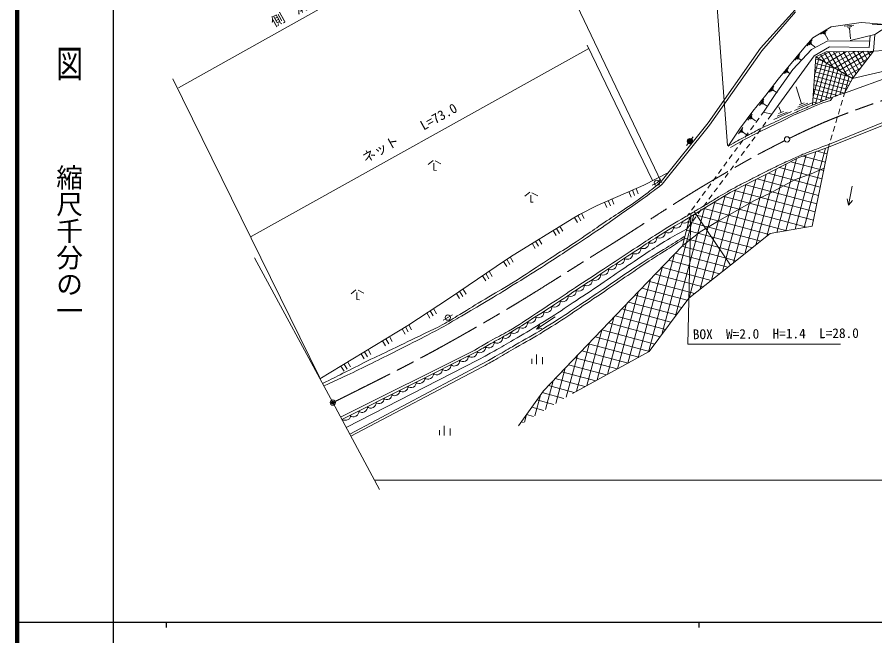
# Model space of a CAD drawing. Units: millimetres, scale not verified. Extents: x 40000 to 680000, y 20000 to 380000.
# Drawn here: x 40000 to 201012, y 202409 to 318628 of the extents above; entities that cross this region are included whole.
import ezdxf
from ezdxf.enums import TextEntityAlignment as Align

# ---------------------------------------------------------------- set-up
doc = ezdxf.new("R2010")
doc.units = ezdxf.units.MM
doc.header["$LTSCALE"] = 1000
doc.header["$PDMODE"] = 32
doc.header["$PDSIZE"] = 500
doc.linetypes.add('CHAIN', pattern=[18.5, 12, -1.5, 3.5, -1.5])
for name, color, linetype, lineweight in [('M-BGD', 7, 'Continuous', 13), ('M-BMK', 2, 'CHAIN', 13), ('M-BMK-SRVR', 3, 'Continuous', 13), ('M-STR-HTXT', 7, 'Continuous', 13), ('M-STR-STR1', 1, 'Continuous', 13), ('M-TTL', 2, 'Continuous', 140), ('M-TTL-BAND', 7, 'Continuous', 25)]:
    doc.layers.add(name, color=color, linetype=linetype, lineweight=lineweight)
doc.layers.add('M-OTRS', color=6, linetype='Continuous')
doc.styles.add('@ＭＳ ゴシック', font='')
doc.styles.add('ＭＳ ゴシック', font='')
doc.styles.get('@ＭＳ ゴシック').set_extended_font_data('@MS Gothic')
doc.styles.get('ＭＳ ゴシック').set_extended_font_data('MS Gothic')

msp = doc.modelspace()

# ---------------------------------------------------------------- hatches: boundary and pattern name
at = {"layer": 'M-BGD'}
for points in [[(166290, 295325), (166593, 295723, 0.06695), (166477, 295789, 0.8745), (165987, 294928)], [(166290, 295325), (165987, 294928, 0.06695), (166103, 294862, 0.8745), (166593, 295723)]]:
    msp.add_hatch(color=256, dxfattribs=at).paths.add_polyline_path(points)

# ---------------------------------------------------------------- linework, layer by layer
for p, q in [((179546, 312778), (186041, 320004)), ((179767, 312300), (186102, 319657)), ((192818, 316823), (198462, 317600)), ((198462, 317600), (200084, 317500)), ((200084, 317500), (202978, 317251)), ((200522, 317302), (202357, 317173)), ((189350, 314728), (192818, 316823)), ((190826, 315425), (192030, 316169)), ((191252, 315486), (191806, 315859)), ((191500, 315419), (191740, 315591)), ((195268, 316910), (197094, 317130)), ((195804, 316750), (196662, 316887)), ((196059, 316535), (196436, 316606)), ((196242, 316549), (196436, 314555)), ((201006, 315338), (203501, 317021)), ((187701, 312776), (189350, 314728)), ((188329, 313251), (189217, 314352)), ((188710, 313450), (189109, 313986)), ((189126, 312547), (192177, 314198)), ((191623, 315488), (192251, 314372)), ((192177, 314198), (200099, 314114)), ((196376, 314210), (201006, 315338)), ((199947, 312944), (200127, 315143)), ((200755, 312231), (201006, 315338)), ((169747, 298803), (179546, 312778)), ((182833, 306985), (187701, 312776)), ((185599, 308769), (189126, 312547)), ((188966, 313469), (189136, 313711)), ((189059, 313575), (189744, 313023)), ((189652, 311378), (192472, 313034)), ((192472, 313034), (199947, 312944)), ((200755, 312231), (213194, 313107)), ((169968, 298326), (179767, 312300)), ((181691, 300434), (189652, 311378)), ((186022, 310537), (186910, 311639)), ((186403, 310736), (186802, 311272)), ((186660, 310755), (186829, 310997)), ((186752, 310861), (187175, 310518)), ((189328, 302065), (189941, 311179)), ((189716, 307837), (190520, 310836)), ((189912, 310759), (191262, 310397)), ((189941, 311179), (191868, 312113)), ((189941, 311179), (196803, 307121)), ((190270, 310984), (190110, 311261)), ((190362, 310929), (192425, 312120)), ((191662, 310161), (190826, 311608)), ((191147, 310465), (194050, 312142)), ((193054, 309338), (191543, 311955)), ((191868, 312113), (200755, 312231)), ((191931, 310002), (195675, 312163)), ((194445, 308515), (192364, 312119)), ((192715, 309538), (197300, 312185)), ((195837, 307692), (193274, 312131)), ((193499, 309074), (198925, 312207)), ((196963, 307329), (194183, 312144)), ((194284, 308611), (200550, 312228)), ((195068, 308147), (199636, 310784)), ((197488, 308007), (195093, 312156)), ((198013, 308686), (196002, 312168)), ((200755, 312231), (196803, 307121)), ((198538, 309364), (196912, 312180)), ((199062, 310043), (197822, 312192)), ((199587, 310721), (198731, 312204)), ((200112, 311400), (199641, 312216)), ((200637, 312078), (200550, 312228)), ((189441, 303743), (191229, 310417)), ((189804, 309145), (196345, 307392)), ((189858, 309952), (193803, 308895)), ((189880, 302316), (191938, 309997)), ((190803, 302695), (192648, 309578)), ((191724, 303063), (193357, 309158)), ((196803, 307121), (211554, 310547)), ((182293, 304118), (185599, 308769)), ((183913, 308028), (184795, 309135)), ((184247, 308107), (184643, 308645)), ((184549, 308250), (184717, 308493)), ((184641, 308357), (185040, 308041)), ((189750, 308337), (196489, 306531)), ((192641, 303420), (194066, 308739)), ((193554, 303759), (194776, 308320)), ((194458, 304065), (195485, 307900)), ((195852, 307683), (198355, 309128)), ((180561, 303988), (182833, 306985)), ((189641, 306723), (195725, 305093)), ((189695, 307530), (196107, 305812)), ((196803, 307121), (195334, 304357)), ((195382, 304446), (196195, 307481)), ((196637, 307219), (197074, 307472)), ((181225, 304515), (182027, 305680)), ((181590, 304742), (181948, 305307)), ((181844, 304780), (181995, 305034)), ((181929, 304893), (182653, 304394)), ((187271, 302363), (186246, 305536)), ((189533, 305108), (193998, 303912)), ((189587, 305916), (195343, 304373)), ((178113, 300967), (180561, 303988)), ((179356, 302027), (180159, 303193)), ((179722, 302255), (180079, 302820)), ((180099, 300778), (182293, 304118)), ((189424, 303494), (191446, 302952)), ((189478, 304301), (192695, 303439)), ((191226, 302525), (192696, 302941)), ((192696, 302941), (193037, 303552)), ((179976, 302293), (180126, 302547)), ((180060, 302406), (180785, 301907)), ((183403, 300710), (183006, 301768)), ((185734, 300224), (187842, 301111)), ((185948, 301074), (189221, 302528)), ((186543, 301702), (188428, 302462)), ((186808, 302165), (187734, 302528)), ((187842, 301111), (189700, 301887)), ((189370, 302687), (190225, 302458)), ((189700, 301887), (191226, 302525)), ((175615, 297571), (178113, 300967)), ((177189, 299257), (177991, 300422)), ((177554, 299485), (177911, 300049)), ((177808, 299522), (177959, 299776)), ((177893, 299635), (178617, 299137)), ((178682, 298847), (179273, 299653)), ((179687, 300217), (180099, 300778)), ((180099, 300778), (181691, 300434)), ((180973, 299462), (181691, 300434)), ((182080, 299421), (185353, 300876)), ((182675, 300049), (184560, 300810)), ((182940, 300512), (183866, 300876)), ((183654, 299170), (185734, 300224)), ((192486, 294788), (206516, 300462)), ((160881, 287725), (169747, 298803)), ((161101, 287248), (169968, 298326)), ((177676, 297476), (178268, 298282)), ((178966, 296868), (181324, 298033)), ((179962, 298095), (180557, 298899)), ((181324, 298033), (183654, 299170)), ((173494, 294404), (175615, 297571)), ((175437, 296704), (176240, 297870)), ((175802, 296932), (176160, 297497)), ((176056, 296970), (176207, 297224)), ((176141, 297083), (176866, 296584)), ((176553, 295621), (178966, 296868)), ((176670, 296105), (177262, 296912)), ((178952, 296728), (179546, 297532)), ((165684, 294530), (166290, 295325)), ((166290, 295325), (166895, 296121)), ((173890, 294151), (176553, 295621)), ((175664, 294735), (176256, 295541)), ((176931, 293994), (177525, 294798)), ((177941, 295361), (178536, 296165)), ((174659, 293364), (175250, 294170)), ((175920, 292627), (176515, 293431)), ((186042, 278793), (189948, 293369)), ((186770, 292256), (190063, 293409)), ((187768, 279100), (191762, 294003)), ((192309, 294193), (189247, 279363)), ((190063, 293409), (192309, 294193)), ((190149, 293439), (192071, 292924)), ((118073, 291712), (117161, 290961)), ((118472, 291624), (119558, 291062)), ((173653, 291994), (174245, 292800)), ((174910, 291260), (175504, 292064)), ((182591, 278179), (186298, 292015)), ((183577, 290624), (186770, 292256)), ((184317, 278486), (188134, 292734)), ((185231, 291470), (191423, 289811)), ((187489, 292508), (191747, 291367)), ((118249, 291200), (118249, 289854)), ((118249, 289854), (118712, 289833)), ((171642, 289252), (172233, 290059)), ((172647, 290623), (173239, 291429)), ((173899, 289892), (174494, 290697)), ((178671, 275816), (182490, 290069)), ((180664, 289136), (183577, 290624)), ((180756, 277465), (184394, 291042)), ((183121, 290391), (191099, 288254)), ((189074, 289207), (191484, 290256)), ((157630, 287092), (162261, 289426)), ((160134, 287508), (160777, 288274)), ((170636, 287882), (171227, 288688)), ((172889, 288525), (173483, 289330)), ((176585, 274167), (180586, 289096)), ((177547, 287543), (180664, 289136)), ((178901, 288235), (190450, 285141)), ((181011, 289313), (190774, 286697)), ((185926, 288041), (189074, 289207)), ((148853, 283266), (157630, 287092)), ((159217, 287041), (160097, 287517)), ((169630, 286511), (170222, 287317)), ((171878, 287158), (172473, 287962)), ((172415, 270868), (176777, 287149)), ((173865, 285661), (177547, 287543)), ((174500, 272518), (178681, 288123)), ((176792, 287157), (190126, 283584)), ((181371, 285549), (185926, 288041)), ((196747, 286910), (196080, 283284)), ((136242, 285723), (135330, 284972)), ((136417, 285211), (136417, 283864)), ((136641, 285635), (137727, 285073)), ((154824, 285875), (155240, 284833)), ((155496, 286162), (155906, 285135)), ((156182, 286461), (156587, 285448)), ((168244, 267570), (172941, 285100)), ((168624, 285141), (169216, 285947)), ((169751, 283163), (173865, 285661)), ((169857, 284424), (170452, 285228)), ((170329, 269219), (174873, 286176)), ((170868, 285791), (171462, 286595)), ((174682, 286079), (189802, 282027)), ((178300, 284151), (181371, 285549)), ((136417, 283864), (136881, 283844)), ((150264, 283879), (150697, 282843)), ((150933, 284172), (151358, 283156)), ((151619, 284471), (152033, 283481)), ((166158, 265921), (170978, 283908)), ((167619, 283770), (168210, 284576)), ((168847, 283057), (169441, 283861)), ((170837, 283822), (188184, 279174)), ((172714, 284962), (189478, 280471)), ((174640, 282047), (178300, 284151)), ((196080, 283284), (195802, 284486)), ((196080, 283284), (196846, 284212)), ((145591, 281531), (148853, 283266)), ((163598, 262498), (169015, 282716)), ((165788, 281275), (166199, 281835)), ((166294, 281063), (169751, 283163)), ((166613, 282399), (167205, 283206)), ((167072, 282142), (173945, 272054)), ((167836, 281690), (168431, 282494)), ((168959, 282682), (184497, 278518)), ((171452, 280221), (174640, 282047)), ((132598, 273626), (144160, 280748)), ((144160, 280748), (145591, 281531)), ((144641, 281012), (145171, 280023)), ((145282, 281362), (145799, 280398)), ((145941, 281717), (146440, 280785)), ((161019, 259006), (167052, 281524)), ((164902, 275683), (166294, 281063)), ((166063, 280171), (179593, 276545)), ((166826, 280323), (167420, 281127)), ((167081, 281541), (181145, 277773)), ((168226, 278317), (171452, 280221)), ((140615, 278559), (141184, 277591)), ((141239, 278940), (141797, 277991)), ((141877, 279329), (142422, 278404)), ((165665, 278634), (178041, 275318)), ((165691, 278788), (166410, 279760)), ((189247, 279363), (181389, 277966)), ((164961, 275752), (168226, 278317)), ((165268, 277097), (176488, 274090)), ((181389, 277966), (173891, 272036)), ((136669, 276149), (137238, 275182)), ((137293, 276530), (137851, 275582)), ((137931, 276919), (138476, 275994)), ((155221, 265570), (164902, 275683)), ((164801, 275578), (174936, 272863)), ((158492, 255711), (163432, 274148)), ((163549, 274270), (173384, 271635)), ((129912, 271759), (132598, 273626)), ((131331, 272739), (131901, 271771)), ((131930, 273162), (132513, 272171)), ((132546, 273590), (133138, 272583)), ((162297, 272962), (171832, 270407)), ((121142, 265851), (129912, 271759)), ((128611, 270882), (129192, 269895)), ((156568, 254664), (161150, 271764)), ((161045, 271654), (170279, 269180)), ((173891, 272036), (166081, 265860)), ((127385, 270050), (127954, 269083)), ((127990, 270463), (128566, 269483)), ((154644, 253616), (158868, 269380)), ((158541, 269038), (167175, 266725)), ((159793, 270346), (168727, 267952)), ((103606, 267422), (102694, 266671)), ((104005, 267334), (105091, 266772)), ((123686, 267564), (124273, 266568)), ((157289, 267730), (165782, 265454)), ((103781, 266910), (103782, 265563)), ((113318, 260714), (121142, 265851)), ((122466, 266723), (123035, 265755)), ((123065, 267146), (123648, 266155)), ((152720, 252569), (156585, 266996)), ((156036, 266422), (164768, 264083)), ((166081, 265860), (158647, 255795)), ((103782, 265563), (104245, 265543)), ((138834, 248452), (155221, 265570)), ((150796, 251522), (154303, 264611)), ((154784, 265114), (163755, 262711)), ((116923, 263065), (117492, 262098)), ((117528, 263478), (118105, 262498)), ((118154, 263889), (118730, 262910)), ((120852, 262187), (121714, 262695)), ((152280, 262498), (161728, 259967)), ((153532, 263806), (162741, 261339)), ((119991, 261678), (120852, 262187)), ((141015, 262319), (137496, 259989)), ((148872, 250475), (152021, 262227)), ((151028, 261190), (160715, 258595)), ((96852, 250672), (113318, 260714)), ((112250, 260069), (112819, 259101)), ((112874, 260449), (113432, 259501)), ((113512, 260839), (114057, 259913)), ((137496, 259989), (138102, 260805)), ((137496, 259989), (138475, 260129)), ((146947, 249428), (149738, 259843)), ((149776, 259882), (159701, 257223)), ((108606, 257840), (109175, 256872)), ((109230, 258220), (109788, 257272)), ((109869, 258610), (110413, 257684)), ((148524, 258574), (158688, 255851)), ((125928, 256087), (100719, 243506)), ((105867, 256176), (106411, 255251)), ((145023, 248380), (147456, 257459)), ((147272, 257266), (156705, 254738)), ((126356, 255842), (100975, 243030)), ((104604, 255406), (105174, 254438)), ((105228, 255787), (105786, 254838)), ((136588, 253519), (136588, 254418)), ((137488, 253473), (137488, 255265)), ((138600, 253466), (138600, 254736)), ((143079, 247258), (145174, 255075)), ((158647, 255795), (144255, 247962)), ((144767, 254650), (152658, 252536)), ((146019, 255958), (154682, 253637)), ((100792, 253075), (101362, 252108)), ((101416, 253456), (101974, 252507)), ((126536, 254247), (101783, 241534)), ((102055, 253845), (102599, 252920)), ((127188, 253429), (102442, 240312)), ((127377, 252954), (102659, 239910)), ((143515, 253342), (150635, 251435)), ((141122, 246086), (142891, 252691)), ((142263, 252034), (148611, 250333)), ((139164, 244914), (140609, 250307)), ((141011, 250726), (146588, 249232)), ((134108, 241888), (138834, 248452)), ((138575, 248092), (142649, 247000)), ((139759, 249418), (144565, 248131)), ((137207, 243742), (138252, 247644)), ((137583, 246714), (140752, 245865)), ((136591, 245337), (138856, 244730)), ((135249, 242571), (135634, 244007)), ((135599, 243959), (136959, 243594)), ((120177, 240071), (120177, 241863)), ((134608, 242581), (135063, 242459)), ((119277, 240117), (119277, 241016)), ((121288, 240064), (121288, 241334))]:
    msp.add_line(p, q, dxfattribs=at)
for centre in [(166290, 295325), (160098, 287508), (120852, 262187)]:
    msp.add_circle(centre, 500, dxfattribs=at)
for centre, major_axis, ratio, start_param, end_param in [((165413, 280751), (-848, -397), 0.832426, 0.3485279, 3.0251425), ((162283, 278900), (-848, -397), 0.832426, 0.3485279, 3.0251425), ((163848, 279825), (-848, -397), 0.832426, 0.3485279, 3.0251425), ((159205, 276968), (837, 419), 0.832426, 3.4901205, 6.1667352), ((160744, 277936), (837, 419), 0.832426, 3.4901205, 6.1667352), ((157696, 275961), (826, 440), 0.832426, 3.4901205, 6.1667352), ((154661, 273961), (833, 428), 0.832426, 3.4901205, 6.1667352), ((156181, 274954), (826, 440), 0.832426, 3.4901205, 6.1667352), ((151625, 271971), (829, 435), 0.832426, 3.4901205, 6.1667352), ((153136, 272974), (833, 428), 0.832426, 3.514382, 6.1667352), ((150106, 270972), (829, 435), 0.832426, 3.4901205, 6.1667352), ((147071, 268973), (829, 435), 0.832426, 3.4901205, 6.1667352), ((148589, 269973), (829, 435), 0.832426, 3.4901205, 6.1667352), ((144039, 266972), (829, 435), 0.832426, 3.4901205, 6.1667352), ((145555, 267973), (829, 435), 0.832426, 3.4901205, 6.1667352), ((142523, 265971), (829, 435), 0.832426, 3.4901205, 6.1667352), ((139487, 263973), (829, 435), 0.832426, 3.4901205, 6.1667352), ((141006, 264971), (829, 435), 0.832426, 3.4901205, 6.1667352), ((137966, 262976), (829, 435), 0.832426, 3.4901205, 6.1667352), ((134914, 261007), (-822, -440), 0.837509, 0.3040028, 3.0009907), ((136445, 261980), (836, 421), 0.832569, 3.4901434, 6.1872118), ((131809, 259108), (818, 450), 0.836745, 3.367486, 6.1082291), ((133376, 260042), (810, 464), 0.836745, 3.367486, 6.1082291), ((130222, 258202), (823, 440), 0.836745, 3.367486, 6.1082291), ((127034, 256408), (823, 440), 0.836745, 3.367486, 6.1082291), ((128628, 257305), (823, 440), 0.836745, 3.367486, 6.1082291), ((123798, 254716), (843, 400), 0.836745, 3.367486, 6.1082291), ((125429, 255542), (838, 411), 0.836745, 3.367486, 6.1082291), ((120525, 253080), (843, 400), 0.836745, 3.367486, 6.1082291), ((122161, 253899), (843, 400), 0.836745, 3.367486, 6.1082291), ((117261, 251432), (843, 400), 0.836745, 3.367486, 6.1082291), ((118893, 252256), (843, 400), 0.836745, 3.367486, 6.1082291), ((114042, 249798), (801, 380), 0.836745, 3.367486, 6.1082291), ((115630, 250609), (843, 400), 0.836745, 3.367486, 6.1082291), ((110985, 248246), (761, 361), 0.836745, 3.367486, 6.1082291), ((112492, 249016), (801, 380), 0.836745, 3.367486, 6.1082291), ((108039, 246759), (761, 361), 0.836745, 3.367486, 6.1082291), ((109512, 247503), (761, 361), 0.836745, 3.367486, 6.1082291), ((104866, 245174), (837, 397), 0.836745, 3.367486, 6.1082291), ((106486, 245992), (837, 397), 0.836745, 3.367486, 6.1082291), ((101621, 243545), (934, 105), 0.67775, 3.8899693, 6.5511539), ((103247, 244356), (837, 397), 0.836745, 3.367486, 6.1082291)]:
    msp.add_ellipse(centre, major_axis=major_axis, ratio=ratio, start_param=start_param, end_param=end_param, dxfattribs=at)
for points, knots in [([(173494, 294404), (175064, 295284), (175468, 295514), (176747, 296201), (177750, 296740), (178307, 297052), (179326, 297559), (180515, 298152), (181202, 298440), (182405, 299001), (183781, 299644), (184545, 300021), (185931, 300642), (186932, 301090), (187500, 301326), (188511, 301751), (189429, 302137), (189944, 302351), (190868, 302721), (191957, 303158), (192563, 303416), (193670, 303803), (194317, 304029), (194531, 304103), (195334, 304357)], [0, 0, 0, 0, 1, 1, 1, 2, 2, 2, 3, 3, 3, 4, 4, 4, 5, 5, 5, 6, 6, 6, 7, 7, 7, 8, 8, 8, 8]), ([(166529, 281749), (167395, 282281), (167617, 282418), (168320, 282836), (168883, 283171), (169205, 283347), (169766, 283685), (170509, 284131), (170916, 284398), (171659, 284845), (172311, 285237), (172679, 285453), (173340, 285831), (174058, 286241), (174464, 286464), (175194, 286854), (175777, 287166), (176113, 287325), (176701, 287628), (177462, 288019), (177890, 288234), (178649, 288630), (179224, 288930), (179540, 289109), (180118, 289404), (180850, 289778), (181268, 289970), (182008, 290329), (182603, 290618), (182933, 290786), (183533, 291064), (184155, 291351), (184510, 291496), (185134, 291777), (186064, 292196), (186572, 292459), (187510, 292860), (188334, 293212), (188814, 293365), (189651, 293689), (190758, 294118), (191104, 294252), (192486, 294788)], [0, 0, 0, 0, 1, 1, 1, 2, 2, 2, 3, 3, 3, 4, 4, 4, 5, 5, 5, 6, 6, 6, 7, 7, 7, 8, 8, 8, 9, 9, 9, 10, 10, 10, 11, 11, 11, 12, 12, 12, 13, 13, 13, 14, 14, 14, 14]), ([(97308, 249827), (99164, 250732), (99655, 250973), (101168, 251724), (102976, 252622), (103973, 253156), (105784, 254048), (107567, 254926), (108583, 255383), (110373, 256245), (112704, 257368), (114010, 257996), (116336, 259130), (117693, 259791), (118476, 260117), (119806, 260831), (121116, 261536), (121810, 262000), (123085, 262767), (124951, 263891), (125969, 264565), (127838, 265684), (129784, 266850), (130912, 267441), (132846, 268629), (134967, 269932), (136101, 270750), (138190, 272106), (141495, 274251), (143393, 275382), (146661, 277583), (148037, 278510), (148779, 279071), (150150, 280006), (151547, 280959), (152357, 281452), (153756, 282401), (155258, 283420), (156127, 283952), (157576, 285045), (158903, 286046), (159339, 286411), (160881, 287725)], [0, 0, 0, 0, 1, 1, 1, 2, 2, 2, 3, 3, 3, 4, 4, 4, 5, 5, 5, 6, 6, 6, 7, 7, 7, 8, 8, 8, 9, 9, 9, 10, 10, 10, 11, 11, 11, 12, 12, 12, 13, 13, 13, 14, 14, 14, 14]), ([(97560, 249360), (99327, 250143), (99818, 250365), (101272, 251044), (103117, 251905), (104131, 252428), (105959, 253326), (107800, 254230), (108830, 254739), (110663, 255660), (112970, 256820), (114267, 257459), (116557, 258653), (117937, 259372), (118713, 259770), (120072, 260529), (121388, 261266), (122101, 261722), (123402, 262484), (125220, 263549), (126249, 264126), (128058, 265207), (130051, 266397), (131151, 267092), (133125, 268315), (135196, 269597), (136360, 270312), (138410, 271628), (141507, 273617), (143233, 274746), (146299, 276784), (147896, 277846), (148791, 278441), (150370, 279529), (151863, 280556), (152672, 281170), (154154, 282213), (155600, 283229), (156437, 283760), (157865, 284801), (159145, 285735), (159557, 286050), (161101, 287248)], [0, 0, 0, 0, 1, 1, 1, 2, 2, 2, 3, 3, 3, 4, 4, 4, 5, 5, 5, 6, 6, 6, 7, 7, 7, 8, 8, 8, 9, 9, 9, 10, 10, 10, 11, 11, 11, 12, 12, 12, 13, 13, 13, 14, 14, 14, 14]), ([(125928, 256087), (127321, 256938), (127694, 257162), (128845, 257817), (130153, 258562), (130932, 258895), (132235, 259649), (134337, 260867), (135432, 261685), (137471, 263007), (141412, 265562), (143595, 267032), (147519, 269614), (151242, 272063), (153319, 273447), (157047, 275887), (158475, 276822), (159269, 277357), (160712, 278269), (162950, 279683), (163706, 280105), (166529, 281749)], [0, 0, 0, 0, 1, 1, 1, 2, 2, 2, 3, 3, 3, 4, 4, 4, 5, 5, 5, 6, 6, 6, 7, 7, 7, 7]), ([(126356, 255842), (127609, 256561), (127927, 256743), (128936, 257314), (130041, 257938), (130675, 258259), (131770, 258899), (134070, 260245), (135315, 261072), (137563, 262503), (141525, 265026), (143687, 266528), (147611, 269110), (151333, 271559), (153411, 272943), (157139, 275384), (158567, 276319), (159360, 276853), (160803, 277765), (163042, 279180), (163798, 279602), (166621, 281245)], [0, 0, 0, 0, 1, 1, 1, 2, 2, 2, 3, 3, 3, 4, 4, 4, 5, 5, 5, 6, 6, 6, 7, 7, 7, 7]), ([(126536, 254247), (128008, 255038), (128390, 255246), (129566, 255907), (130986, 256705), (131766, 257178), (133171, 258001), (135144, 259157), (136263, 259783), (138204, 260992), (142191, 263475), (144344, 264994), (148252, 267599), (151990, 270090), (154035, 271558), (157778, 274042), (159241, 275013), (160044, 275586), (161546, 276496), (163126, 277454), (163681, 277745), (165676, 278803)], [0, 0, 0, 0, 1, 1, 1, 2, 2, 2, 3, 3, 3, 4, 4, 4, 5, 5, 5, 6, 6, 6, 7, 7, 7, 7]), ([(127188, 253429), (128634, 254238), (129000, 254444), (130157, 255103), (131441, 255834), (132156, 256250), (133435, 256990), (135535, 258206), (136735, 258847), (138800, 260122), (142796, 262590), (144944, 264116), (148848, 266729), (151920, 268786), (153571, 270041), (156671, 272057), (158484, 273236), (159526, 273854), (161361, 274999), (162876, 275944), (163352, 276240), (165244, 277412)], [0, 0, 0, 0, 1, 1, 1, 2, 2, 2, 3, 3, 3, 4, 4, 4, 5, 5, 5, 6, 6, 6, 7, 7, 7, 7]), ([(127377, 252954), (128758, 253720), (129112, 253919), (130216, 254551), (131526, 255302), (132246, 255747), (133551, 256508), (135635, 257726), (136835, 258353), (138891, 259618), (142892, 262079), (145035, 263614), (148939, 266225), (152584, 268662), (154560, 270124), (158215, 272545), (159493, 273392), (160223, 273843), (161514, 274669), (162944, 275583), (163396, 275868), (165183, 276997)], [0, 0, 0, 0, 1, 1, 1, 2, 2, 2, 3, 3, 3, 4, 4, 4, 5, 5, 5, 6, 6, 6, 7, 7, 7, 7])]:
    msp.add_open_spline(points, degree=3, knots=knots, dxfattribs=at)
at = {"layer": 'M-BMK'}
for points, knots in [([(184975, 295869), (189450, 298055), (192476, 299401), (198120, 301445), (203701, 303466), (206874, 304499), (212612, 306020), (218828, 307667), (222355, 308519), (228725, 309395), (236148, 310417), (240360, 310681), (247851, 310892), (256892, 311147), (261966, 310965), (271006, 310660), (274765, 310534), (277998, 310399), (281039, 310251)], [0, 0, 0, 0, 1, 1, 1, 2, 2, 2, 3, 3, 3, 4, 4, 4, 5, 5, 5, 6, 6, 6, 6]), ([(99258, 246213), (112420, 252805), (116076, 254597), (126518, 260585), (135901, 265966), (140925, 269372), (150121, 275067), (158430, 280213), (162858, 283466), (171298, 288393), (174329, 290162), (175317, 290758), (179099, 292853)], [0, 0, 0, 0, 1, 1, 1, 2, 2, 2, 3, 3, 3, 4, 4, 4, 4])]:
    msp.add_open_spline(points, degree=3, knots=knots, dxfattribs=at)
msp.add_open_spline([(179099, 292853), (181588, 294141), (181588, 294141), (184077, 295429)], degree=3, dxfattribs=at)
at = {"layer": 'M-BMK-SRVR'}
for p, q in [((99258, 246213), (84566, 273441)), ((108052, 229915), (99258, 246213))]:
    msp.add_line(p, q, dxfattribs=at)
for centre in [(184523, 295665), (99258, 246213)]:
    msp.add_circle(centre, 500, dxfattribs=at)
msp.add_point((99258, 246213), dxfattribs=at)
at = {"layer": 'M-OTRS'}
msp.add_point((99258, 246213), dxfattribs=at)
at = {"layer": 'M-STR-HTXT'}
for p, q in [((160974, 287569), (134474, 343070)), ((173364, 294532), (169695, 343228)), ((70277, 305343), (134965, 341612)), ((83926, 277441), (147294, 312749)), ((159300, 287969), (146979, 313373)), ((96731, 251003), (69230, 307067)), ((166489, 281814), (165911, 257175)), ((165911, 257175), (194568, 257175)), ((107136, 231626), (294613, 231626))]:
    msp.add_line(p, q, dxfattribs=at)
at = {"layer": 'M-STR-STR1'}
for p, q in [((208732, 309203), (195334, 304357)), ((195134, 303684), (195334, 304357)), ((194649, 302055), (194934, 303013)), ((194164, 300425), (194449, 301384)), ((192309, 294193), (206368, 299879)), ((193679, 298796), (193964, 299755)), ((193194, 297167), (193479, 298125)), ((192709, 295537), (192994, 296496)), ((192309, 294193), (192509, 294866))]:
    msp.add_line(p, q, dxfattribs=at)
at = {"layer": 'M-TTL'}
msp.add_line((40000, 380000), (40000, 20000), dxfattribs=at)
at = {"layer": 'M-TTL-BAND'}
for p, q in [((58000, 370000), (58000, 20000)), ((40000, 205000), (579000, 205000)), ((68000, 205000), (68000, 204000)), ((168000, 205000), (168000, 204000))]:
    msp.add_line(p, q, dxfattribs=at)

# ---------------------------------------------------------------- texts
at = {"layer": 'M-STR-HTXT', "style": 'ＭＳ ゴシック'}
for s, rotation, p in [('側\u3000溝\u3000\u3000L=75.5', 29.272, (88545, 316222)), ('ネット\u3000\u3000L=73.0', 29.272, (105662, 290717)), ('BOX  W=2.0  H=1.4  L=28.0', 0.452, (166852, 257583))]:
    msp.add_text(s, height=1833, rotation=rotation, dxfattribs=at).set_placement(p, align=Align.BOTTOM_LEFT)
at = {"layer": 'M-TTL-BAND', "style": '@ＭＳ ゴシック', "width": 1.4}
msp.add_text('平  面  図', height=3666, rotation=270, dxfattribs=at).set_placement((49777, 306475), align=Align.MIDDLE_RIGHT)
at = {"layer": 'M-TTL-BAND', "style": '@ＭＳ ゴシック'}
msp.add_text('縮尺千分の一', height=3666, rotation=270, dxfattribs=at).set_placement((49777, 261030), align=Align.MIDDLE_RIGHT)

doc.saveas('drawing.dxf')
